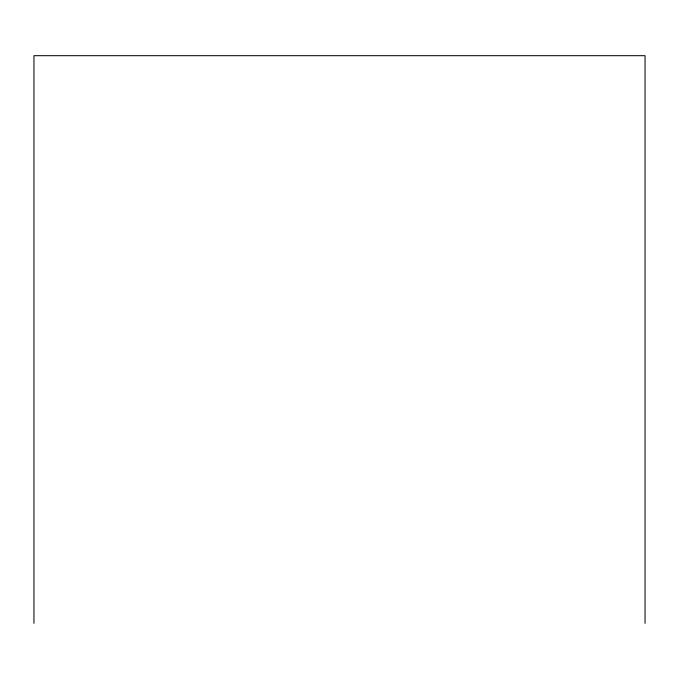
<?xml version="1.0" encoding="UTF-8"?>
<svg xmlns="http://www.w3.org/2000/svg" width="679" height="679" viewBox="0 0 679 679"><rect width="100%" height="100%" fill="white"/><g stroke="black" fill="none" stroke-linecap="round" stroke-linejoin="round"><path stroke-width="1.02" d="M645.05 623.314L645.05 55.686L33.95 55.686L33.95 623.314"/></g></svg>
